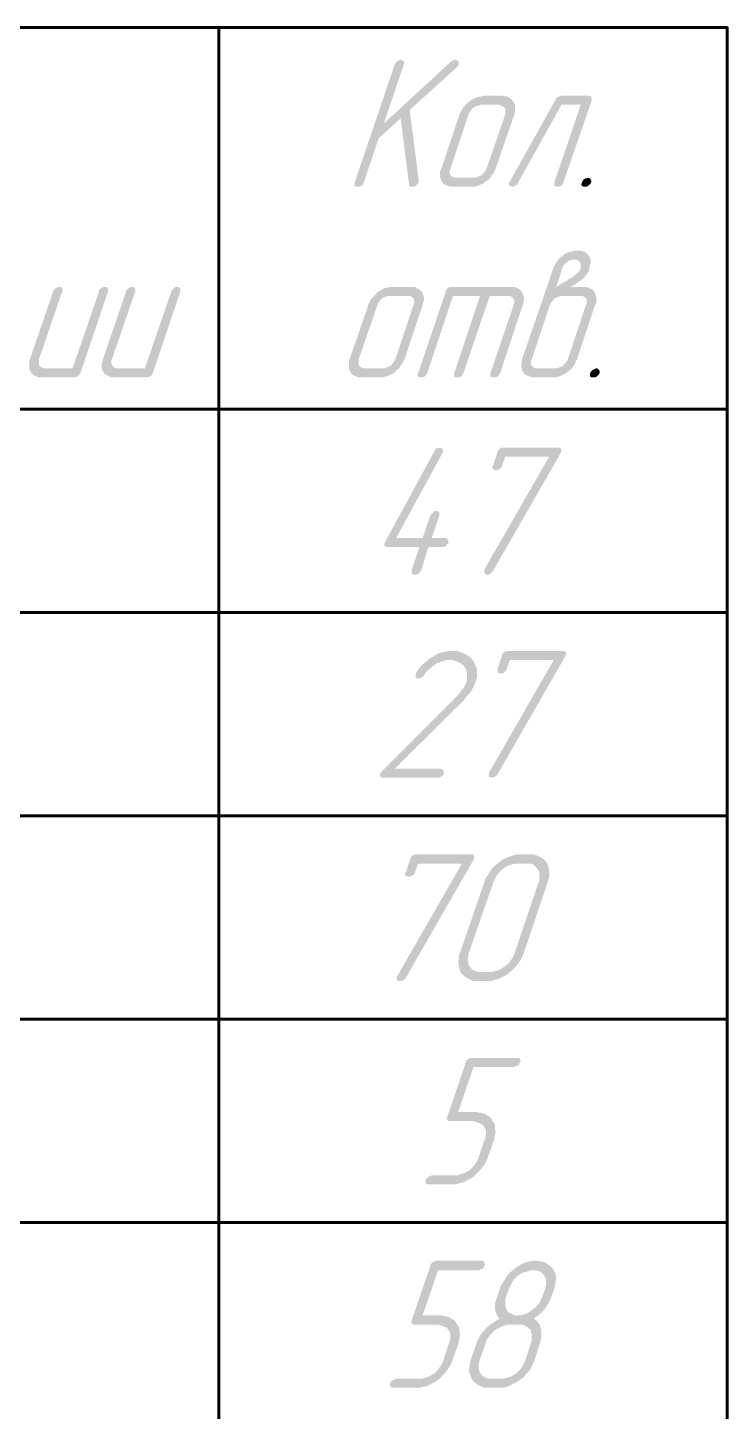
# Model space of a CAD drawing. Extents: x 260 to 1101, y 70 to 664.
# Drawn here: x 518.2 to 545.7, y 248.4 to 302.8 of the extents above; entities that cross this region are included whole.
import ezdxf

# ---------------------------------------------------------------- set-up
doc = ezdxf.new("R2010")
doc.units = 0
doc.header["$MEASUREMENT"] = 0
doc.layers.add('PDF _Геометрия', color=7, linetype='CONTINUOUS')
doc.layers.add('PDF _Сплошная заливка', color=7, linetype='CONTINUOUS')

msp = doc.modelspace()

# ---------------------------------------------------------------- hatches: boundary and pattern name
at = {"layer": 'PDF _Сплошная заливка', "transparency": 33554559}
for points in [[(535.042, 301.507), (535.093, 301.507), (535.118, 301.456), (535.118, 301.456), (535.144, 301.431), (535.144, 301.38), (535.144, 301.329), (535.144, 301.329), (535.118, 301.304), (535.093, 301.278), (535.067, 301.228), (533.213, 299.551), (533.569, 296.783), (533.569, 296.732), (533.569, 296.706), (533.543, 296.681), (533.543, 296.681), (533.518, 296.656), (533.492, 296.605), (533.442, 296.579), (533.442, 296.554), (533.416, 296.554), (533.365, 296.529), (533.314, 296.529), (533.238, 296.529), (533.187, 296.63), (532.857, 299.221), (531.993, 298.434), (531.409, 296.706), (531.409, 296.681), (531.384, 296.656), (531.358, 296.605), (531.308, 296.554), (531.308, 296.554), (531.257, 296.554), (531.231, 296.529), (531.155, 296.529), (531.155, 296.529), (531.13, 296.529), (531.104, 296.529), (531.053, 296.554), (531.053, 296.579), (531.053, 296.605), (531.028, 296.63), (531.053, 296.656), (531.053, 296.706), (532.629, 301.355), (532.629, 301.355), (532.654, 301.38), (532.679, 301.431), (532.73, 301.456), (532.73, 301.482), (532.781, 301.507), (532.806, 301.507), (532.857, 301.532), (532.883, 301.532), (532.908, 301.507), (532.933, 301.507), (532.959, 301.482), (532.984, 301.456), (532.984, 301.456), (532.984, 301.405), (532.984, 301.355), (532.197, 299.018), (534.839, 301.456), (534.864, 301.456), (534.864, 301.456), (534.89, 301.482), (534.94, 301.507), (535.017, 301.532), (535.017, 301.532)], [(540.301, 300.085), (540.326, 300.085), (540.352, 300.059), (540.377, 300.034), (540.377, 299.983), (540.377, 299.932), (539.259, 296.706), (539.259, 296.681), (539.259, 296.656), (539.208, 296.605), (539.183, 296.554), (539.158, 296.554), (539.132, 296.554), (539.081, 296.529), (539.031, 296.529), (539.031, 296.529), (539.005, 296.529), (538.98, 296.529), (538.929, 296.554), (538.904, 296.579), (538.904, 296.605), (538.904, 296.63), (538.904, 296.656), (538.904, 296.706), (539.945, 299.754), (539.183, 299.754), (537.456, 296.656), (537.456, 296.656), (537.456, 296.63), (537.405, 296.605), (537.329, 296.554), (537.303, 296.529), (537.252, 296.529), (537.227, 296.529), (537.201, 296.529), (537.176, 296.554), (537.125, 296.579), (537.125, 296.579), (537.125, 296.605), (537.1, 296.656), (537.125, 296.706), (537.151, 296.732), (538.954, 299.958), (538.954, 299.958), (538.954, 299.983), (539.005, 300.034), (539.081, 300.085), (539.132, 300.085), (539.183, 300.11), (540.275, 300.11)], [(540.25, 296.884), (540.301, 296.859), (540.326, 296.833), (540.326, 296.808), (540.352, 296.783), (540.352, 296.757), (540.352, 296.706), (540.326, 296.706), (540.326, 296.656), (540.301, 296.63), (540.25, 296.579), (540.25, 296.579), (540.199, 296.554), (540.174, 296.529), (540.098, 296.529), (540.098, 296.529), (540.047, 296.529), (540.021, 296.554), (539.996, 296.579), (539.971, 296.579), (539.971, 296.605), (539.971, 296.656), (539.996, 296.706), (539.996, 296.706), (539.996, 296.732), (540.021, 296.757), (540.047, 296.808), (540.072, 296.833), (540.123, 296.859), (540.174, 296.859), (540.225, 296.884), (540.225, 296.884)], [(521.247, 292.592), (521.298, 292.592), (521.324, 292.541), (521.324, 292.541), (521.349, 292.515), (521.349, 292.465), (521.349, 292.414), (520.256, 289.188), (520.256, 289.188), (520.231, 289.163), (520.206, 289.137), (520.206, 289.112), (520.155, 289.086), (520.129, 289.061), (520.079, 289.036), (520.002, 289.036), (518.707, 289.036), (518.656, 289.036), (518.58, 289.036), (518.504, 289.086), (518.427, 289.112), (518.377, 289.163), (518.3, 289.239), (518.3, 289.239), (518.3, 289.264), (518.275, 289.315), (518.25, 289.366), (518.25, 289.442), (518.25, 289.544), (518.25, 289.645), (518.275, 289.747), (519.19, 292.414), (519.215, 292.439), (519.215, 292.465), (519.24, 292.49), (519.291, 292.541), (519.291, 292.541), (519.342, 292.566), (519.393, 292.592), (519.444, 292.592), (519.444, 292.592), (519.469, 292.592), (519.494, 292.592), (519.545, 292.541), (519.545, 292.541), (519.545, 292.515), (519.571, 292.465), (519.545, 292.414), (518.631, 289.747), (518.631, 289.721), (518.631, 289.721), (518.631, 289.696), (518.631, 289.645), (518.631, 289.569), (518.631, 289.518), (518.656, 289.493), (518.656, 289.467), (518.681, 289.467), (518.707, 289.442), (518.783, 289.391), (518.834, 289.391), (518.885, 289.391), (519.952, 289.391), (520.993, 292.414), (520.993, 292.439), (520.993, 292.465), (521.019, 292.49), (521.069, 292.541), (521.095, 292.541), (521.12, 292.566), (521.171, 292.592), (521.222, 292.592), (521.222, 292.592)], [(524.118, 292.592), (524.143, 292.592), (524.169, 292.541), (524.194, 292.541), (524.194, 292.515), (524.194, 292.465), (524.194, 292.414), (523.102, 289.188), (523.102, 289.188), (523.076, 289.163), (523.076, 289.137), (523.051, 289.112), (523.026, 289.086), (522.975, 289.061), (522.924, 289.036), (522.873, 289.036), (521.552, 289.036), (521.501, 289.036), (521.451, 289.036), (521.374, 289.086), (521.298, 289.112), (521.222, 289.163), (521.171, 289.239), (521.171, 289.239), (521.146, 289.264), (521.12, 289.315), (521.12, 289.366), (521.095, 289.442), (521.095, 289.544), (521.12, 289.645), (521.146, 289.747), (522.06, 292.414), (522.06, 292.439), (522.06, 292.465), (522.111, 292.49), (522.136, 292.541), (522.162, 292.541), (522.187, 292.566), (522.238, 292.592), (522.289, 292.592), (522.314, 292.592), (522.34, 292.592), (522.365, 292.592), (522.39, 292.541), (522.39, 292.541), (522.416, 292.515), (522.416, 292.465), (522.416, 292.414), (521.501, 289.747), (521.501, 289.721), (521.501, 289.721), (521.476, 289.696), (521.476, 289.645), (521.476, 289.569), (521.501, 289.518), (521.527, 289.493), (521.527, 289.467), (521.527, 289.467), (521.578, 289.442), (521.628, 289.391), (521.679, 289.391), (521.73, 289.391), (522.797, 289.391), (523.839, 292.414), (523.839, 292.439), (523.864, 292.465), (523.889, 292.49), (523.94, 292.541), (523.94, 292.541), (523.966, 292.566), (524.016, 292.592), (524.067, 292.592), (524.093, 292.592)], [(537.303, 292.592), (537.354, 292.592), (537.43, 292.541), (537.506, 292.515), (537.557, 292.465), (537.633, 292.388), (537.633, 292.388), (537.659, 292.363), (537.659, 292.312), (537.684, 292.261), (537.71, 292.185), (537.71, 292.084), (537.684, 291.982), (537.659, 291.88), (536.77, 289.188), (536.744, 289.188), (536.744, 289.163), (536.719, 289.112), (536.668, 289.061), (536.643, 289.061), (536.617, 289.036), (536.566, 289.036), (536.516, 289.036), (536.516, 289.036), (536.49, 289.036), (536.465, 289.036), (536.414, 289.061), (536.388, 289.061), (536.388, 289.112), (536.388, 289.137), (536.388, 289.163), (536.388, 289.188), (537.303, 291.88), (537.303, 291.88), (537.303, 291.906), (537.329, 291.931), (537.329, 291.982), (537.329, 292.058), (537.303, 292.109), (537.303, 292.134), (537.303, 292.134), (537.278, 292.16), (537.227, 292.185), (537.176, 292.236), (537.125, 292.236), (537.074, 292.236), (536.363, 292.236), (535.322, 289.188), (535.322, 289.188), (535.296, 289.163), (535.271, 289.112), (535.22, 289.061), (535.22, 289.061), (535.195, 289.036), (535.144, 289.036), (535.093, 289.036), (535.067, 289.036), (535.067, 289.036), (535.017, 289.036), (534.966, 289.061), (534.966, 289.061), (534.966, 289.112), (534.94, 289.137), (534.966, 289.163), (534.966, 289.188), (535.982, 292.236), (534.915, 292.236), (533.899, 289.188), (533.899, 289.188), (533.873, 289.163), (533.848, 289.112), (533.797, 289.061), (533.772, 289.061), (533.746, 289.036), (533.696, 289.036), (533.645, 289.036), (533.645, 289.036), (533.619, 289.036), (533.594, 289.036), (533.543, 289.061), (533.543, 289.061), (533.518, 289.112), (533.518, 289.137), (533.518, 289.163), (533.543, 289.188), (534.636, 292.414), (534.636, 292.439), (534.636, 292.439), (534.661, 292.49), (534.686, 292.515), (534.712, 292.541), (534.763, 292.566), (534.813, 292.592), (534.864, 292.592), (537.252, 292.592)], [(540.606, 289.366), (540.631, 289.366), (540.656, 289.315), (540.656, 289.315), (540.682, 289.29), (540.682, 289.239), (540.682, 289.213), (540.682, 289.188), (540.656, 289.163), (540.631, 289.112), (540.58, 289.086), (540.58, 289.061), (540.555, 289.061), (540.504, 289.036), (540.453, 289.036), (540.428, 289.036), (540.402, 289.036), (540.352, 289.036), (540.326, 289.061), (540.301, 289.086), (540.301, 289.112), (540.301, 289.163), (540.326, 289.213), (540.326, 289.213), (540.326, 289.239), (540.352, 289.264), (540.402, 289.315), (540.402, 289.315), (540.453, 289.34), (540.504, 289.366), (540.555, 289.391), (540.58, 289.391)], [(534.432, 286.267), (534.483, 286.242), (534.509, 286.216), (534.509, 286.216), (534.509, 286.191), (534.534, 286.14), (534.509, 286.089), (534.509, 286.064), (532.679, 282.711), (533.721, 282.711), (534.026, 283.6), (534.026, 283.6), (534.051, 283.626), (534.077, 283.676), (534.127, 283.702), (534.127, 283.727), (534.153, 283.752), (534.204, 283.778), (534.255, 283.778), (534.28, 283.778), (534.305, 283.778), (534.331, 283.752), (534.382, 283.727), (534.382, 283.727), (534.382, 283.702), (534.382, 283.651), (534.382, 283.6), (534.077, 282.711), (534.636, 282.711), (534.661, 282.711), (534.686, 282.686), (534.712, 282.635), (534.737, 282.635), (534.737, 282.609), (534.737, 282.584), (534.737, 282.533), (534.737, 282.508), (534.712, 282.482), (534.686, 282.457), (534.636, 282.406), (534.636, 282.381), (534.61, 282.381), (534.559, 282.356), (534.509, 282.356), (533.95, 282.356), (533.67, 281.441), (533.645, 281.441), (533.645, 281.39), (533.594, 281.365), (533.569, 281.314), (533.543, 281.314), (533.518, 281.289), (533.467, 281.289), (533.416, 281.263), (533.391, 281.263), (533.391, 281.289), (533.34, 281.289), (533.314, 281.314), (533.289, 281.314), (533.289, 281.339), (533.289, 281.39), (533.289, 281.416), (533.289, 281.441), (533.594, 282.356), (532.349, 282.356), (532.298, 282.356), (532.273, 282.381), (532.222, 282.381), (532.222, 282.406), (532.222, 282.432), (532.222, 282.457), (532.222, 282.508), (532.248, 282.559), (534.178, 286.115), (534.178, 286.14), (534.204, 286.165), (534.229, 286.216), (534.28, 286.242), (534.407, 286.267), (534.407, 286.267)], [(539.107, 286.267), (539.132, 286.267), (539.158, 286.242), (539.158, 286.216), (539.183, 286.191), (539.183, 286.165), (539.183, 286.115), (539.158, 286.064), (536.49, 281.416), (536.49, 281.39), (536.49, 281.39), (536.439, 281.365), (536.388, 281.314), (536.287, 281.263), (536.261, 281.263), (536.236, 281.289), (536.211, 281.289), (536.16, 281.314), (536.16, 281.314), (536.16, 281.339), (536.134, 281.39), (536.16, 281.441), (536.16, 281.492), (538.7, 285.911), (536.973, 285.911), (536.846, 285.556), (536.846, 285.53), (536.82, 285.505), (536.795, 285.454), (536.744, 285.429), (536.744, 285.403), (536.693, 285.403), (536.668, 285.403), (536.617, 285.378), (536.592, 285.378), (536.566, 285.403), (536.541, 285.403), (536.49, 285.429), (536.49, 285.429), (536.465, 285.454), (536.465, 285.505), (536.49, 285.556), (536.668, 286.089), (536.668, 286.115), (536.668, 286.115), (536.693, 286.165), (536.719, 286.191), (536.744, 286.216), (536.795, 286.242), (536.846, 286.267), (536.897, 286.267), (539.056, 286.267)], [(534.966, 278.266), (535.017, 278.266), (535.067, 278.266), (535.169, 278.241), (535.296, 278.19), (535.423, 278.139), (535.576, 278.037), (535.626, 277.987), (535.677, 277.936), (535.677, 277.91), (535.703, 277.91), (535.703, 277.885), (535.728, 277.86), (535.753, 277.783), (535.804, 277.682), (535.855, 277.555), (535.855, 277.402), (535.855, 277.326), (535.855, 277.225), (535.83, 277.148), (535.804, 277.047), (535.804, 277.047), (535.804, 277.021), (535.779, 276.996), (535.753, 276.945), (535.753, 276.894), (535.703, 276.818), (535.626, 276.691), (535.626, 276.691), (535.626, 276.666), (535.601, 276.64), (535.55, 276.59), (535.499, 276.539), (535.448, 276.463), (535.398, 276.412), (535.322, 276.31), (532.629, 273.643), (534.432, 273.643), (534.458, 273.618), (534.509, 273.618), (534.534, 273.567), (534.534, 273.567), (534.559, 273.542), (534.559, 273.491), (534.559, 273.466), (534.534, 273.44), (534.534, 273.415), (534.509, 273.364), (534.458, 273.338), (534.432, 273.313), (534.407, 273.313), (534.382, 273.288), (534.305, 273.288), (532.171, 273.288), (532.146, 273.288), (532.095, 273.288), (532.07, 273.338), (532.07, 273.338), (532.044, 273.364), (532.044, 273.415), (532.07, 273.466), (532.07, 273.466), (532.07, 273.491), (532.121, 273.542), (535.093, 276.513), (535.22, 276.666), (535.296, 276.793), (535.322, 276.793), (535.322, 276.818), (535.347, 276.818), (535.372, 276.869), (535.398, 276.945), (535.448, 277.047), (535.448, 277.047), (535.448, 277.072), (535.448, 277.098), (535.474, 277.174), (535.474, 277.25), (535.474, 277.352), (535.448, 277.453), (535.423, 277.555), (535.398, 277.606), (535.347, 277.656), (535.347, 277.682), (535.347, 277.682), (535.322, 277.707), (535.296, 277.733), (535.22, 277.783), (535.118, 277.834), (535.093, 277.834), (535.093, 277.86), (535.042, 277.86), (535.017, 277.885), (534.966, 277.885), (534.915, 277.91), (534.788, 277.91), (534.737, 277.91), (534.686, 277.91), (534.636, 277.91), (534.559, 277.885), (534.458, 277.86), (534.382, 277.809), (534.28, 277.783), (534.255, 277.758), (534.229, 277.758), (534.178, 277.707), (534.127, 277.682), (534.051, 277.606), (533.95, 277.529), (533.848, 277.428), (533.772, 277.301), (533.772, 277.301), (533.746, 277.276), (533.721, 277.25), (533.67, 277.225), (533.67, 277.225), (533.645, 277.199), (533.619, 277.199), (533.569, 277.199), (533.569, 277.199), (533.518, 277.199), (533.492, 277.199), (533.467, 277.225), (533.442, 277.25), (533.442, 277.276), (533.442, 277.301), (533.442, 277.352), (533.467, 277.428), (533.467, 277.428), (533.492, 277.453), (533.518, 277.479), (533.518, 277.504), (533.594, 277.58), (533.67, 277.682), (533.772, 277.783), (533.899, 277.885), (534.026, 277.987), (534.178, 278.063), (534.178, 278.063), (534.178, 278.088), (534.229, 278.114), (534.305, 278.139), (534.382, 278.19), (534.509, 278.215), (534.61, 278.241), (534.763, 278.266), (534.89, 278.266), (534.94, 278.266)], [(539.285, 278.266), (539.31, 278.266), (539.335, 278.241), (539.361, 278.215), (539.361, 278.19), (539.361, 278.164), (539.361, 278.114), (539.335, 278.063), (536.668, 273.415), (536.668, 273.415), (536.668, 273.389), (536.617, 273.364), (536.566, 273.313), (536.465, 273.288), (536.439, 273.288), (536.414, 273.288), (536.388, 273.288), (536.338, 273.313), (536.338, 273.313), (536.338, 273.338), (536.312, 273.389), (536.338, 273.44), (536.338, 273.491), (538.878, 277.91), (537.151, 277.91), (537.024, 277.555), (537.024, 277.529), (536.998, 277.504), (536.973, 277.479), (536.922, 277.428), (536.922, 277.402), (536.871, 277.402), (536.846, 277.402), (536.795, 277.377), (536.77, 277.377), (536.744, 277.402), (536.719, 277.402), (536.668, 277.428), (536.668, 277.428), (536.668, 277.453), (536.668, 277.504), (536.668, 277.555), (536.846, 278.088), (536.846, 278.114), (536.871, 278.139), (536.871, 278.164), (536.897, 278.19), (536.922, 278.215), (536.973, 278.241), (537.024, 278.266), (537.074, 278.266), (539.234, 278.266)], [(535.652, 270.265), (535.703, 270.265), (535.728, 270.24), (535.728, 270.214), (535.753, 270.189), (535.753, 270.163), (535.753, 270.113), (535.728, 270.062), (533.061, 265.414), (533.061, 265.414), (533.061, 265.388), (533.01, 265.363), (532.959, 265.312), (532.832, 265.287), (532.832, 265.287), (532.806, 265.287), (532.781, 265.287), (532.73, 265.312), (532.73, 265.312), (532.705, 265.337), (532.705, 265.388), (532.705, 265.439), (532.73, 265.49), (535.271, 269.909), (533.543, 269.909), (533.416, 269.554), (533.416, 269.554), (533.391, 269.503), (533.365, 269.478), (533.314, 269.427), (533.289, 269.427), (533.264, 269.401), (533.238, 269.401), (533.162, 269.376), (533.162, 269.376), (533.137, 269.401), (533.111, 269.401), (533.061, 269.427), (533.061, 269.427), (533.035, 269.452), (533.035, 269.503), (533.061, 269.554), (533.238, 270.087), (533.238, 270.113), (533.238, 270.138), (533.264, 270.163), (533.289, 270.189), (533.314, 270.214), (533.365, 270.24), (533.416, 270.265), (533.467, 270.265), (535.626, 270.265)], [(537.481, 262.264), (537.532, 262.264), (537.557, 262.213), (537.557, 262.213), (537.557, 262.188), (537.582, 262.137), (537.557, 262.086), (537.557, 262.086), (537.532, 262.061), (537.532, 262.01), (537.481, 261.959), (537.456, 261.959), (537.43, 261.959), (537.379, 261.934), (537.329, 261.908), (535.728, 261.908), (535.118, 260.13), (535.88, 260.13), (535.906, 260.105), (535.982, 260.105), (536.084, 260.08), (536.185, 260.054), (536.287, 259.978), (536.388, 259.927), (536.465, 259.8), (536.465, 259.8), (536.49, 259.749), (536.541, 259.699), (536.566, 259.597), (536.566, 259.496), (536.592, 259.368), (536.566, 259.216), (536.541, 259.14), (536.541, 259.064), (536.287, 258.352), (536.287, 258.327), (536.287, 258.327), (536.287, 258.302), (536.261, 258.276), (536.211, 258.175), (536.16, 258.073), (536.084, 257.971), (535.982, 257.844), (535.855, 257.717), (535.728, 257.59), (535.703, 257.59), (535.703, 257.565), (535.677, 257.565), (535.652, 257.54), (535.601, 257.514), (535.55, 257.489), (535.448, 257.438), (535.322, 257.362), (535.169, 257.337), (535.017, 257.286), (534.864, 257.286), (533.95, 257.286), (533.924, 257.286), (533.873, 257.286), (533.848, 257.311), (533.848, 257.337), (533.848, 257.362), (533.823, 257.413), (533.848, 257.463), (533.848, 257.463), (533.848, 257.489), (533.873, 257.514), (533.924, 257.565), (533.924, 257.565), (533.975, 257.59), (534.026, 257.616), (534.077, 257.641), (535.042, 257.641), (535.093, 257.641), (535.169, 257.667), (535.245, 257.692), (535.347, 257.717), (535.448, 257.768), (535.55, 257.844), (535.576, 257.844), (535.601, 257.87), (535.652, 257.921), (535.703, 257.971), (535.753, 258.048), (535.83, 258.149), (535.88, 258.226), (535.931, 258.352), (536.16, 259.064), (536.185, 259.064), (536.185, 259.114), (536.185, 259.165), (536.211, 259.216), (536.211, 259.318), (536.211, 259.394), (536.185, 259.47), (536.134, 259.546), (536.134, 259.572), (536.109, 259.597), (536.084, 259.622), (536.033, 259.648), (535.957, 259.699), (535.88, 259.724), (535.804, 259.749), (535.703, 259.775), (534.763, 259.775), (534.763, 259.775), (534.712, 259.775), (534.712, 259.8), (534.686, 259.851), (534.661, 259.877), (534.686, 259.927), (535.423, 262.086), (535.423, 262.112), (535.423, 262.137), (535.448, 262.162), (535.474, 262.188), (535.499, 262.213), (535.55, 262.239), (535.601, 262.264), (535.652, 262.264), (537.456, 262.264)], [(536.084, 254.263), (536.109, 254.263), (536.16, 254.212), (536.16, 254.212), (536.16, 254.187), (536.185, 254.136), (536.16, 254.085), (536.16, 254.085), (536.134, 254.06), (536.109, 254.009), (536.084, 253.958), (536.058, 253.958), (536.033, 253.958), (535.982, 253.933), (535.931, 253.908), (534.331, 253.908), (533.721, 252.129), (534.483, 252.129), (534.509, 252.129), (534.585, 252.104), (534.686, 252.079), (534.788, 252.053), (534.89, 251.977), (534.991, 251.926), (535.067, 251.799), (535.067, 251.799), (535.093, 251.748), (535.144, 251.698), (535.169, 251.596), (535.169, 251.494), (535.195, 251.368), (535.169, 251.215), (535.144, 251.139), (535.144, 251.063), (534.89, 250.351), (534.89, 250.326), (534.89, 250.326), (534.864, 250.301), (534.864, 250.275), (534.813, 250.174), (534.763, 250.098), (534.686, 249.97), (534.585, 249.843), (534.458, 249.717), (534.331, 249.589), (534.305, 249.589), (534.305, 249.564), (534.28, 249.564), (534.255, 249.539), (534.204, 249.513), (534.153, 249.488), (534.051, 249.437), (533.924, 249.361), (533.772, 249.336), (533.619, 249.285), (533.467, 249.285), (532.552, 249.285), (532.502, 249.285), (532.476, 249.31), (532.451, 249.31), (532.451, 249.336), (532.451, 249.361), (532.425, 249.412), (532.451, 249.462), (532.451, 249.462), (532.451, 249.488), (532.476, 249.513), (532.527, 249.564), (532.527, 249.564), (532.578, 249.589), (532.629, 249.615), (532.679, 249.64), (533.619, 249.64), (533.696, 249.64), (533.772, 249.666), (533.848, 249.691), (533.95, 249.717), (534.051, 249.767), (534.153, 249.843), (534.178, 249.843), (534.204, 249.869), (534.255, 249.92), (534.305, 249.97), (534.356, 250.047), (534.432, 250.148), (534.483, 250.224), (534.534, 250.351), (534.763, 251.063), (534.788, 251.063), (534.788, 251.113), (534.788, 251.164), (534.813, 251.215), (534.813, 251.317), (534.813, 251.393), (534.788, 251.469), (534.737, 251.545), (534.737, 251.571), (534.712, 251.596), (534.686, 251.621), (534.636, 251.672), (534.559, 251.698), (534.483, 251.723), (534.407, 251.748), (534.305, 251.774), (533.365, 251.774), (533.365, 251.774), (533.314, 251.799), (533.289, 251.799), (533.289, 251.85), (533.264, 251.876), (533.289, 251.926), (534.026, 254.085), (534.026, 254.111), (534.026, 254.136), (534.051, 254.161), (534.077, 254.187), (534.102, 254.212), (534.153, 254.238), (534.204, 254.263), (534.255, 254.288), (536.058, 254.288)]]:
    msp.add_hatch(color=256, dxfattribs=at).paths.add_polyline_path(points)
h = msp.add_hatch(color=256, dxfattribs=at)
h.paths.add_polyline_path([(536.719, 299.754), (535.982, 299.754), (535.957, 299.729), (535.931, 299.729), (535.83, 299.704), (535.779, 299.678), (535.728, 299.627), (535.728, 299.627), (535.703, 299.627), (535.677, 299.602), (535.652, 299.577), (535.601, 299.475), (535.55, 299.424), (535.525, 299.373), (534.813, 297.24), (534.813, 297.24), (534.813, 297.214), (534.788, 297.189), (534.788, 297.138), (534.788, 297.062), (534.813, 297.037), (534.813, 296.986), (534.813, 296.986), (534.839, 296.96), (534.864, 296.935), (534.94, 296.91), (534.991, 296.884), (535.042, 296.884), (535.779, 296.884), (535.804, 296.884), (535.855, 296.91), (535.931, 296.935), (535.982, 296.96), (536.033, 296.986), (536.058, 296.986), (536.058, 297.011), (536.084, 297.037), (536.109, 297.062), (536.185, 297.138), (536.211, 297.189), (536.236, 297.24), (536.973, 299.373), (536.973, 299.399), (536.973, 299.399), (536.973, 299.424), (536.973, 299.475), (536.973, 299.551), (536.973, 299.602), (536.947, 299.627), (536.947, 299.653), (536.922, 299.653), (536.897, 299.678), (536.82, 299.729), (536.77, 299.729)], flags=0)
h.paths.add_polyline_path([(536.947, 300.085), (537.024, 300.085), (537.1, 300.059), (537.151, 300.008), (537.227, 299.958), (537.278, 299.881), (537.303, 299.881), (537.303, 299.856), (537.329, 299.805), (537.354, 299.754), (537.354, 299.678), (537.354, 299.602), (537.354, 299.5), (537.329, 299.373), (536.592, 297.24), (536.592, 297.214), (536.566, 297.189), (536.541, 297.138), (536.516, 297.062), (536.439, 296.986), (536.388, 296.884), (536.312, 296.808), (536.211, 296.732), (536.185, 296.732), (536.16, 296.706), (536.109, 296.656), (536.033, 296.63), (535.957, 296.605), (535.855, 296.554), (535.753, 296.529), (535.626, 296.529), (534.864, 296.529), (534.813, 296.529), (534.763, 296.554), (534.686, 296.579), (534.61, 296.605), (534.534, 296.656), (534.483, 296.732), (534.483, 296.732), (534.458, 296.757), (534.432, 296.808), (534.432, 296.859), (534.407, 296.935), (534.407, 297.037), (534.407, 297.138), (534.458, 297.24), (535.169, 299.373), (535.195, 299.399), (535.195, 299.424), (535.22, 299.475), (535.271, 299.551), (535.296, 299.627), (535.372, 299.704), (535.448, 299.805), (535.55, 299.881), (535.55, 299.881), (535.601, 299.907), (535.652, 299.958), (535.728, 299.983), (535.804, 300.034), (535.906, 300.059), (536.033, 300.085), (536.134, 300.11), (536.897, 300.11)], flags=0)
h = msp.add_hatch(color=256, dxfattribs=at)
h.paths.add_polyline_path([(539.691, 293.658), (539.666, 293.658), (539.64, 293.658), (539.59, 293.658), (539.513, 293.633), (539.462, 293.608), (539.412, 293.557), (539.386, 293.557), (539.386, 293.557), (539.361, 293.531), (539.335, 293.506), (539.31, 293.481), (539.259, 293.43), (539.234, 293.379), (539.208, 293.303), (538.98, 292.592), (539.31, 292.795), (539.335, 292.795), (539.335, 292.795), (539.386, 292.82), (539.412, 292.846), (539.462, 292.896), (539.539, 292.922), (539.615, 292.973), (539.716, 293.049), (539.767, 293.1), (539.844, 293.176), (539.869, 293.201), (539.894, 293.227), (539.92, 293.252), (539.92, 293.303), (539.92, 293.328), (539.945, 293.354), (539.945, 293.379), (539.945, 293.404), (539.945, 293.455), (539.945, 293.481), (539.92, 293.531), (539.92, 293.557), (539.92, 293.582), (539.894, 293.582), (539.844, 293.633), (539.793, 293.658), (539.742, 293.658)], flags=0)
h.paths.add_polyline_path([(539.92, 292.236), (539.183, 292.236), (539.158, 292.236), (539.132, 292.236), (539.031, 292.185), (538.98, 292.185), (538.929, 292.134), (538.904, 292.134), (538.904, 292.134), (538.878, 292.109), (538.853, 292.058), (538.777, 291.982), (538.751, 291.931), (538.726, 291.88), (538.014, 289.747), (538.014, 289.721), (537.989, 289.721), (537.989, 289.696), (537.989, 289.645), (537.989, 289.569), (537.989, 289.518), (538.014, 289.493), (538.014, 289.467), (538.04, 289.467), (538.065, 289.442), (538.091, 289.417), (538.141, 289.391), (538.192, 289.391), (538.243, 289.391), (538.98, 289.391), (539.005, 289.391), (539.031, 289.391), (539.132, 289.442), (539.183, 289.442), (539.234, 289.493), (539.234, 289.493), (539.259, 289.518), (539.285, 289.518), (539.31, 289.569), (539.386, 289.645), (539.412, 289.696), (539.437, 289.747), (540.148, 291.88), (540.148, 291.906), (540.174, 291.906), (540.174, 291.931), (540.174, 291.982), (540.174, 292.058), (540.174, 292.109), (540.148, 292.134), (540.148, 292.134), (540.123, 292.16), (540.098, 292.185), (540.047, 292.211), (540.021, 292.236), (539.971, 292.236)], flags=0)
h.paths.add_polyline_path([(539.92, 294.014), (539.971, 294.014), (540.047, 293.989), (540.123, 293.963), (540.174, 293.912), (540.25, 293.836), (540.25, 293.836), (540.275, 293.811), (540.301, 293.76), (540.301, 293.709), (540.326, 293.633), (540.326, 293.531), (540.301, 293.43), (540.275, 293.303), (540.25, 293.176), (540.174, 293.1), (540.174, 293.1), (540.174, 293.074), (540.148, 293.049), (540.123, 293.023), (540.072, 292.947), (539.971, 292.871), (539.971, 292.846), (539.945, 292.846), (539.945, 292.846), (539.92, 292.82), (539.869, 292.795), (539.818, 292.769), (539.767, 292.719), (539.539, 292.592), (540.098, 292.592), (540.148, 292.592), (540.199, 292.566), (540.275, 292.541), (540.352, 292.515), (540.428, 292.465), (540.479, 292.388), (540.479, 292.388), (540.504, 292.363), (540.504, 292.312), (540.529, 292.261), (540.555, 292.185), (540.555, 292.084), (540.555, 291.982), (540.504, 291.88), (539.793, 289.747), (539.793, 289.721), (539.767, 289.696), (539.742, 289.645), (539.716, 289.569), (539.666, 289.493), (539.59, 289.391), (539.513, 289.315), (539.412, 289.239), (539.386, 289.239), (539.361, 289.213), (539.31, 289.163), (539.234, 289.137), (539.158, 289.086), (539.056, 289.061), (538.929, 289.036), (538.827, 289.036), (538.065, 289.036), (538.014, 289.036), (537.964, 289.061), (537.887, 289.086), (537.811, 289.112), (537.735, 289.163), (537.684, 289.239), (537.684, 289.239), (537.659, 289.264), (537.633, 289.315), (537.633, 289.366), (537.608, 289.442), (537.608, 289.544), (537.633, 289.645), (537.633, 289.747), (538.37, 291.88), (538.853, 293.303), (538.853, 293.328), (538.878, 293.328), (538.878, 293.379), (538.904, 293.43), (538.954, 293.506), (539.005, 293.582), (539.081, 293.684), (539.158, 293.76), (539.259, 293.836), (539.285, 293.862), (539.31, 293.887), (539.361, 293.912), (539.437, 293.938), (539.513, 293.963), (539.615, 293.989), (539.716, 294.014), (539.818, 294.014), (539.844, 294.014)], flags=0)
h = msp.add_hatch(color=256, dxfattribs=at)
h.paths.add_polyline_path([(533.137, 292.236), (532.4, 292.236), (532.375, 292.236), (532.324, 292.236), (532.248, 292.185), (532.171, 292.185), (532.121, 292.134), (532.121, 292.134), (532.121, 292.134), (532.095, 292.109), (532.044, 292.058), (531.993, 291.982), (531.968, 291.931), (531.943, 291.88), (531.206, 289.747), (531.206, 289.721), (531.206, 289.721), (531.206, 289.696), (531.206, 289.645), (531.206, 289.569), (531.206, 289.518), (531.231, 289.493), (531.231, 289.467), (531.257, 289.467), (531.282, 289.442), (531.358, 289.391), (531.384, 289.391), (531.46, 289.391), (532.171, 289.391), (532.222, 289.391), (532.248, 289.391), (532.349, 289.442), (532.4, 289.442), (532.451, 289.493), (532.451, 289.493), (532.476, 289.493), (532.502, 289.518), (532.527, 289.569), (532.578, 289.645), (532.629, 289.696), (532.654, 289.747), (533.365, 291.88), (533.365, 291.88), (533.365, 291.906), (533.391, 291.931), (533.391, 291.982), (533.391, 292.058), (533.365, 292.109), (533.365, 292.134), (533.365, 292.134), (533.34, 292.16), (533.289, 292.185), (533.238, 292.236), (533.187, 292.236)], flags=0)
h.paths.add_polyline_path([(533.365, 292.592), (533.416, 292.592), (533.492, 292.541), (533.569, 292.515), (533.619, 292.465), (533.696, 292.388), (533.696, 292.388), (533.721, 292.363), (533.721, 292.312), (533.746, 292.261), (533.772, 292.185), (533.772, 292.084), (533.746, 291.982), (533.721, 291.88), (533.01, 289.747), (532.984, 289.721), (532.984, 289.696), (532.959, 289.645), (532.908, 289.569), (532.857, 289.493), (532.806, 289.391), (532.705, 289.315), (532.629, 289.239), (532.603, 289.213), (532.578, 289.188), (532.502, 289.163), (532.451, 289.137), (532.349, 289.086), (532.248, 289.061), (532.146, 289.036), (532.044, 289.036), (531.282, 289.036), (531.231, 289.036), (531.155, 289.036), (531.079, 289.086), (531.003, 289.112), (530.952, 289.163), (530.876, 289.239), (530.876, 289.239), (530.876, 289.264), (530.85, 289.315), (530.825, 289.366), (530.825, 289.442), (530.825, 289.544), (530.825, 289.645), (530.85, 289.747), (531.587, 291.88), (531.587, 291.906), (531.587, 291.931), (531.638, 291.982), (531.663, 292.058), (531.714, 292.134), (531.79, 292.211), (531.866, 292.287), (531.943, 292.388), (531.968, 292.388), (531.993, 292.414), (532.044, 292.439), (532.121, 292.49), (532.222, 292.541), (532.324, 292.566), (532.425, 292.592), (532.552, 292.592), (533.314, 292.592)], flags=0)
h = msp.add_hatch(color=256, dxfattribs=at)
h.paths.add_polyline_path([(537.811, 269.909), (537.405, 269.909), (537.354, 269.909), (537.278, 269.884), (537.201, 269.859), (537.1, 269.833), (536.998, 269.782), (536.897, 269.706), (536.871, 269.706), (536.846, 269.681), (536.795, 269.63), (536.744, 269.554), (536.668, 269.478), (536.617, 269.401), (536.566, 269.3), (536.516, 269.198), (535.525, 266.353), (535.525, 266.328), (535.525, 266.303), (535.525, 266.252), (535.499, 266.176), (535.499, 266.099), (535.525, 265.998), (535.525, 265.922), (535.576, 265.846), (535.601, 265.846), (535.601, 265.82), (535.652, 265.769), (535.677, 265.744), (535.753, 265.693), (535.83, 265.668), (535.906, 265.642), (536.007, 265.642), (536.414, 265.642), (536.465, 265.642), (536.541, 265.668), (536.643, 265.693), (536.719, 265.718), (536.82, 265.769), (536.922, 265.846), (536.947, 265.846), (536.973, 265.871), (537.024, 265.922), (537.1, 265.972), (537.151, 266.049), (537.227, 266.15), (537.278, 266.227), (537.329, 266.353), (538.294, 269.198), (538.294, 269.224), (538.319, 269.249), (538.319, 269.3), (538.319, 269.376), (538.319, 269.452), (538.319, 269.528), (538.294, 269.605), (538.243, 269.706), (538.243, 269.706), (538.218, 269.732), (538.192, 269.757), (538.141, 269.808), (538.091, 269.859), (538.014, 269.884), (537.913, 269.909)], flags=0)
h.paths.add_polyline_path([(538.014, 270.265), (538.091, 270.265), (538.192, 270.24), (538.294, 270.189), (538.395, 270.138), (538.497, 270.062), (538.599, 269.96), (538.599, 269.935), (538.624, 269.909), (538.65, 269.833), (538.675, 269.757), (538.7, 269.63), (538.7, 269.503), (538.7, 269.351), (538.675, 269.274), (538.65, 269.198), (537.684, 266.328), (537.684, 266.328), (537.684, 266.328), (537.659, 266.303), (537.659, 266.277), (537.608, 266.176), (537.557, 266.074), (537.481, 265.972), (537.379, 265.846), (537.252, 265.718), (537.1, 265.591), (537.1, 265.591), (537.1, 265.566), (537.074, 265.566), (537.024, 265.541), (536.998, 265.515), (536.947, 265.49), (536.846, 265.439), (536.719, 265.363), (536.566, 265.337), (536.414, 265.287), (536.236, 265.287), (535.855, 265.287), (535.804, 265.287), (535.728, 265.287), (535.652, 265.312), (535.55, 265.363), (535.448, 265.414), (535.347, 265.49), (535.245, 265.591), (535.245, 265.591), (535.22, 265.642), (535.195, 265.693), (535.169, 265.795), (535.144, 265.896), (535.118, 266.023), (535.144, 266.176), (535.144, 266.252), (535.169, 266.328), (536.16, 269.198), (536.16, 269.224), (536.16, 269.224), (536.16, 269.249), (536.185, 269.274), (536.211, 269.351), (536.287, 269.452), (536.363, 269.579), (536.439, 269.706), (536.566, 269.833), (536.719, 269.96), (536.719, 269.96), (536.744, 269.96), (536.77, 269.986), (536.795, 270.011), (536.82, 270.037), (536.871, 270.062), (536.973, 270.113), (537.1, 270.163), (537.252, 270.214), (537.43, 270.265), (537.506, 270.265), (537.989, 270.265)], flags=0)
h = msp.add_hatch(color=256, dxfattribs=at)
h.paths.add_polyline_path([(538.065, 253.908), (538.014, 253.908), (537.964, 253.908), (537.887, 253.882), (537.811, 253.857), (537.71, 253.831), (537.608, 253.78), (537.481, 253.704), (537.481, 253.704), (537.456, 253.679), (537.405, 253.628), (537.354, 253.577), (537.278, 253.501), (537.227, 253.399), (537.176, 253.298), (537.125, 253.196), (536.998, 252.841), (536.998, 252.815), (536.973, 252.79), (536.973, 252.739), (536.973, 252.663), (536.973, 252.587), (536.973, 252.51), (536.998, 252.409), (537.024, 252.333), (537.024, 252.333), (537.049, 252.307), (537.1, 252.257), (537.125, 252.231), (537.201, 252.206), (537.278, 252.155), (537.354, 252.129), (537.456, 252.129), (537.506, 252.129), (537.557, 252.129), (537.633, 252.155), (537.735, 252.18), (537.811, 252.206), (537.913, 252.257), (538.014, 252.333), (538.04, 252.333), (538.065, 252.383), (538.116, 252.409), (538.192, 252.485), (538.243, 252.536), (538.319, 252.638), (538.37, 252.739), (538.421, 252.841), (538.548, 253.196), (538.548, 253.222), (538.548, 253.247), (538.573, 253.298), (538.573, 253.374), (538.573, 253.45), (538.573, 253.552), (538.548, 253.628), (538.497, 253.704), (538.497, 253.704), (538.472, 253.73), (538.446, 253.78), (538.395, 253.806), (538.345, 253.857), (538.268, 253.882), (538.167, 253.908)], flags=0)
h.paths.add_polyline_path([(537.506, 251.774), (537.1, 251.774), (537.049, 251.774), (536.973, 251.748), (536.897, 251.723), (536.795, 251.672), (536.693, 251.621), (536.592, 251.571), (536.566, 251.545), (536.541, 251.52), (536.49, 251.469), (536.439, 251.418), (536.363, 251.342), (536.312, 251.266), (536.236, 251.164), (536.211, 251.063), (535.957, 250.351), (535.957, 250.326), (535.957, 250.301), (535.931, 250.25), (535.931, 250.174), (535.931, 250.098), (535.931, 250.021), (535.957, 249.92), (536.007, 249.843), (536.007, 249.843), (536.033, 249.818), (536.058, 249.767), (536.109, 249.742), (536.185, 249.691), (536.236, 249.666), (536.338, 249.64), (536.439, 249.64), (536.846, 249.64), (536.897, 249.64), (536.973, 249.666), (537.074, 249.691), (537.176, 249.717), (537.278, 249.767), (537.379, 249.843), (537.379, 249.843), (537.43, 249.869), (537.456, 249.92), (537.532, 249.97), (537.582, 250.047), (537.659, 250.148), (537.71, 250.25), (537.76, 250.351), (537.989, 251.063), (537.989, 251.063), (538.014, 251.113), (538.014, 251.164), (538.014, 251.24), (538.014, 251.317), (538.014, 251.393), (537.989, 251.469), (537.964, 251.571), (537.964, 251.571), (537.938, 251.596), (537.887, 251.621), (537.862, 251.672), (537.786, 251.698), (537.71, 251.748), (537.633, 251.774)], flags=0)
h.paths.add_polyline_path([(538.268, 254.263), (538.345, 254.263), (538.446, 254.238), (538.548, 254.212), (538.65, 254.136), (538.751, 254.06), (538.853, 253.958), (538.853, 253.958), (538.878, 253.933), (538.878, 253.908), (538.904, 253.857), (538.929, 253.806), (538.954, 253.755), (538.954, 253.679), (538.98, 253.628), (538.954, 253.425), (538.929, 253.323), (538.904, 253.196), (538.777, 252.841), (538.777, 252.841), (538.751, 252.79), (538.751, 252.739), (538.7, 252.688), (538.675, 252.612), (538.624, 252.536), (538.522, 252.383), (538.522, 252.383), (538.497, 252.333), (538.446, 252.307), (538.421, 252.257), (538.345, 252.206), (538.268, 252.129), (538.192, 252.079), (538.091, 252.002), (538.116, 252.002), (538.141, 251.977), (538.167, 251.952), (538.218, 251.926), (538.268, 251.85), (538.294, 251.799), (538.345, 251.723), (538.37, 251.621), (538.37, 251.596), (538.395, 251.571), (538.395, 251.52), (538.395, 251.469), (538.395, 251.368), (538.395, 251.266), (538.37, 251.164), (538.345, 251.063), (538.116, 250.351), (538.116, 250.326), (538.091, 250.326), (538.091, 250.301), (538.091, 250.275), (538.04, 250.174), (537.989, 250.072), (537.913, 249.945), (537.811, 249.843), (537.684, 249.691), (537.532, 249.589), (537.532, 249.589), (537.532, 249.564), (537.481, 249.564), (537.456, 249.539), (537.43, 249.513), (537.379, 249.488), (537.278, 249.437), (537.151, 249.361), (536.998, 249.31), (536.846, 249.285), (536.668, 249.285), (536.287, 249.285), (536.236, 249.285), (536.185, 249.285), (536.084, 249.31), (535.982, 249.361), (535.88, 249.412), (535.779, 249.488), (535.677, 249.589), (535.677, 249.589), (535.652, 249.64), (535.626, 249.691), (535.601, 249.793), (535.55, 249.894), (535.55, 250.021), (535.576, 250.174), (535.576, 250.25), (535.601, 250.351), (535.855, 251.063), (535.855, 251.063), (535.855, 251.113), (535.88, 251.164), (535.931, 251.215), (535.957, 251.317), (536.033, 251.393), (536.084, 251.494), (536.185, 251.571), (536.185, 251.596), (536.211, 251.621), (536.261, 251.672), (536.338, 251.723), (536.414, 251.799), (536.516, 251.85), (536.617, 251.926), (536.744, 252.002), (536.744, 252.002), (536.719, 252.028), (536.693, 252.053), (536.668, 252.104), (536.643, 252.155), (536.617, 252.231), (536.592, 252.307), (536.566, 252.383), (536.566, 252.383), (536.566, 252.409), (536.566, 252.46), (536.566, 252.51), (536.566, 252.587), (536.592, 252.663), (536.617, 252.764), (536.643, 252.841), (536.77, 253.196), (536.77, 253.222), (536.77, 253.222), (536.77, 253.247), (536.795, 253.272), (536.82, 253.349), (536.897, 253.45), (536.973, 253.577), (537.049, 253.704), (537.176, 253.831), (537.329, 253.958), (537.329, 253.958), (537.354, 253.984), (537.405, 254.009), (537.456, 254.06), (537.532, 254.085), (537.582, 254.136), (537.76, 254.212), (537.964, 254.263), (538.091, 254.288), (538.243, 254.288)], flags=0)

# ---------------------------------------------------------------- linework, layer by layer
at = {"layer": 'PDF _Геометрия', "lineweight": 60}
msp.add_lwpolyline([(370.082, 302.789), (370.082, 287.788), (545.708, 287.788), (545.708, 302.789)], close=True, dxfattribs=at)
for points in [[(525.704, 198.789), (525.704, 207.789), (525.704, 215.789), (525.704, 223.788), (525.704, 231.788), (525.704, 239.788), (525.704, 247.789), (525.704, 255.789), (525.704, 263.789), (525.704, 271.789), (525.704, 279.789), (525.704, 287.788), (525.704, 302.789)], [(370.082, 239.788), (545.708, 239.788), (545.708, 247.789), (545.708, 255.789), (545.708, 263.789), (545.708, 271.789), (545.708, 279.789), (545.708, 287.788), (370.082, 287.788)], [(370.082, 279.789), (545.708, 279.789), (370.082, 279.789)], [(370.082, 271.789), (545.708, 271.789), (370.082, 271.789)], [(370.082, 263.789), (545.708, 263.789), (370.082, 263.789)], [(370.082, 255.789), (545.708, 255.789), (370.082, 255.789)]]:
    msp.add_lwpolyline(points, dxfattribs=at)

doc.saveas('drawing.dxf')
